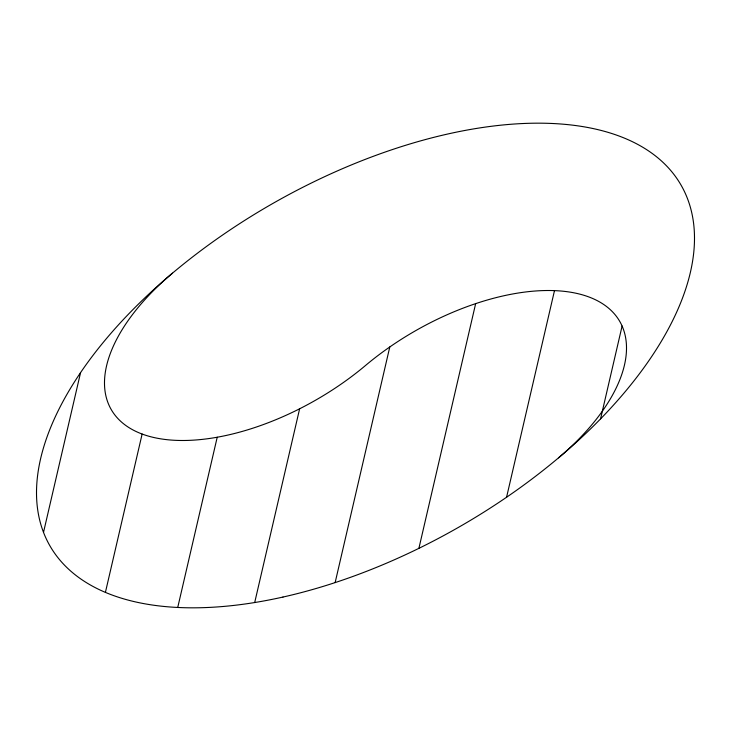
<?xml version="1.0" encoding="UTF-8"?>
<svg xmlns="http://www.w3.org/2000/svg" width="731" height="731" viewBox="0 0 731 731"><rect width="100%" height="100%" fill="white"/><g stroke="black" fill="none" stroke-linecap="round" stroke-linejoin="round"><path stroke-width="1.1" d="M43.513 532.369L80.565 372.618M105.41 592.384L142.134 434.04M177.734 607.461L217.217 437.229M254.699 602.527L299.628 408.784M335.145 582.589L389.787 346.96M418.9 548.332L475.653 303.639M506.574 497.235L554.491 290.627M600.571 418.854L622.099 326.026M558.53 457.834A181.736 93.33 -29.7 0 0 595.217 299.646A181.736 93.33 -29.7 0 0 365.5 365.5A181.736 93.33 -29.7 0 1 135.783 431.354A181.736 93.33 -29.7 0 1 172.47 273.166M282.97 597.053A363.471 186.661 -29.7 0 0 682.571 187.849A363.471 186.661 -29.7 0 0 130.959 311.598A363.471 186.661 -29.7 0 0 282.97 597.053"/></g></svg>
